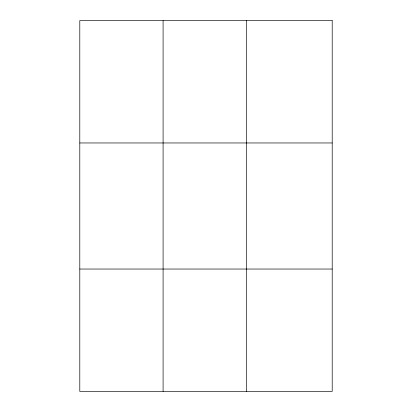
<?xml version="1.0" encoding="UTF-8"?>
<svg xmlns="http://www.w3.org/2000/svg" width="412" height="412" viewBox="0 0 412 412"><rect width="100%" height="100%" fill="white"/><g stroke="black" fill="none" stroke-linecap="round" stroke-linejoin="round"><path stroke-width="0.62" d="M163.09 391.4L163.09 20.6M246.386 391.4L246.386 20.6M79.794 142.964L332.206 142.964M79.794 269.036L332.206 269.036M332.206 20.6L332.206 391.4L79.794 391.4L79.794 20.6L332.206 20.6"/></g></svg>
